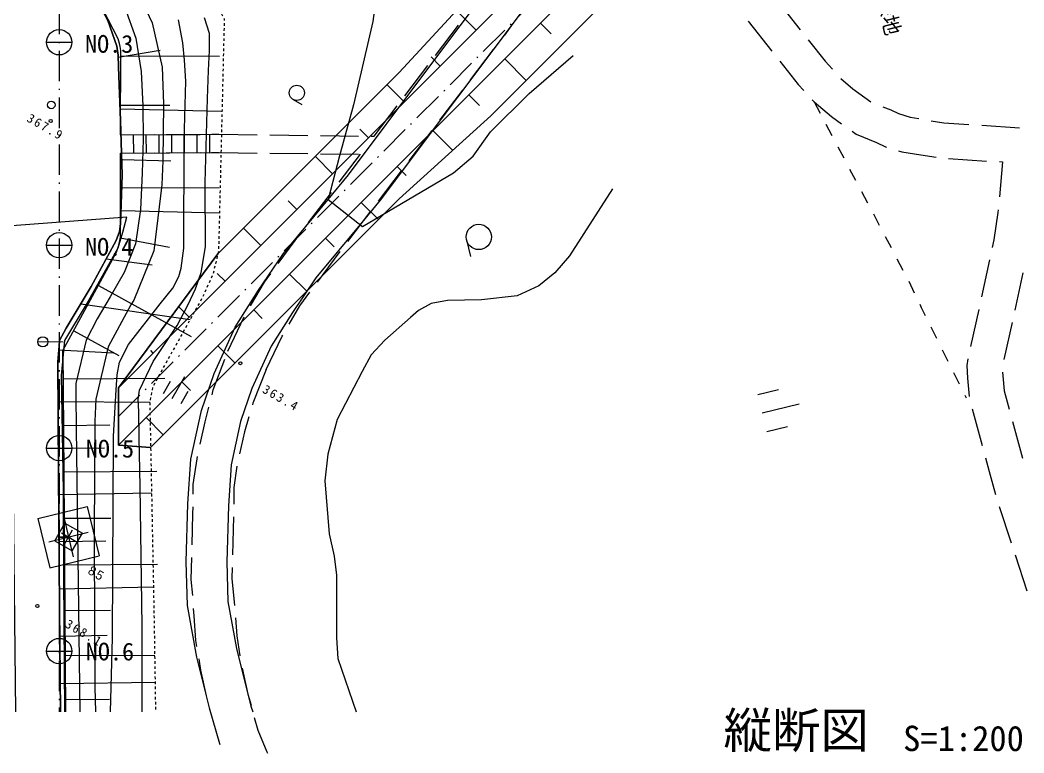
# Model space of a CAD drawing. Header units: millimetres. Extents: x -2078669 to -1085629, y -5987148 to 310365.
# Drawn here: x -1705408 to -1606432, y -1936227 to -1863998 of the extents above; entities that cross this region are included whole.
import ezdxf
from ezdxf.enums import TextEntityAlignment as Align

# ---------------------------------------------------------------- set-up
doc = ezdxf.new("R2010")
doc.units = ezdxf.units.MM
doc.header["$LTSCALE"] = 500
doc.linetypes.add('561019', pattern=[1, 0.5, -0.5])
doc.linetypes.add('SXF_一点短鎖線', pattern=[9.25, 6, -1.5, 0.25, -1.5])
for name, color, linetype, lineweight in [('1103000', 8, 'Continuous', 18), ('D-BGD', 7, 'Continuous', 13), ('D-BMK', 2, 'SXF_一点短鎖線', 13), ('D-BMK-HTXT', 7, 'Continuous', 13), ('D-BYP-STR1', 2, 'Continuous', 13), ('D-BYP-STR2', 6, 'Continuous', 25), ('D-TTL-TXT', 7, 'Continuous', 13), ('●予備設計_LP横断', 7, 'Continuous', 13)]:
    doc.layers.add(name, color=color, linetype=linetype, lineweight=lineweight)
doc.layers.add('D-WORK2', color=11, linetype='Continuous', plot=False)
doc.styles.add('BIGFONT', font='txt', dxfattribs={"height": 0.2, "bigfont": 'BIGFONT'})
doc.styles.add('MS ゴシック', font='MS Gothic.ttf')
doc.styles.add('ＭＳ ゴシック', font='MS Gothic.ttf')

# ---------------------------------------------------------------- blocks, each defined once
blk = doc.blocks.new('M2244_1')
at = {"layer": '1103000', "linetype": 'Continuous', "lineweight": 15}
blk.add_line((0, 0), (2.5, 0), dxfattribs=at)
blk.add_circle((2, -0.001), 0.5, dxfattribs=at)
blk = doc.blocks.new('M6331')
at = {"layer": '●予備設計_LP横断', "linetype": 'Continuous', "lineweight": 9}
blk.add_line((0, -0.75), (1, -0.75), dxfattribs=at)
blk.add_circle((0, 0), 0.75, dxfattribs=at)
blk = doc.blocks.new('M7312')
at = {"layer": '●予備設計_LP横断', "linetype": 'Continuous', "lineweight": 20}
blk.add_circle((0, -0.001), 0.15, dxfattribs=at)
blk = doc.blocks.new('M5255')
at = {"layer": '●予備設計_LP横断', "linetype": 'Continuous', "lineweight": 15}
for p, q in [((-1, -1), (-1, 1)), ((-1, 1), (1, 1)), ((1, -1), (1, 1)), ((-0.8, 0), (0.8, 0)), ((0, -0.8), (0, 0.8)), ((-1, -1), (1, -1))]:
    blk.add_line(p, q, dxfattribs=at)
blk = doc.blocks.new('M6334')
at = {"layer": '●予備設計_LP横断', "linetype": 'Continuous', "lineweight": 9}
for p, q in [((0, -1.25), (0, 1.25)), ((-1, -1.25), (-1, 0.15)), ((1, -1.25), (1, 0.15))]:
    blk.add_line(p, q, dxfattribs=at)
blk = doc.blocks.new('河川平面')
at = {"layer": 'D-BGD', "linetype": 'Continuous'}
for p, q in [((1680162, -2800525, 363195), (1682487, -2803466, 363236)), ((1677349, -2802613, 363193), (1679675, -2805553, 363234)), ((1646522, -2805984, 363586), (1648791, -2802998, 363563)), ((1652985, -2804413, 363554), (1653320, -2803972, 363550)), ((1653982, -2803074, 363533), (1653320, -2803972, 363550)), ((1615237, -2806139), (1619367, -2805472)), ((1649960, -2808395, 363586), (1652229, -2805409, 363562)), ((1615500, -2806016), (1625228, -2806049)), ((1643496, -2809964, 363618), (1645766, -2806979, 363594)), ((1646936, -2812378, 363618), (1649204, -2809391, 363594)), ((1615487, -2810876), (1620338, -2810885)), ((1683852, -2810553, 363250), (1684436, -2811659, 363263)), ((1615428, -2811239), (1625465, -2811486)), ((1640471, -2813945, 363650), (1642740, -2810960, 363626)), ((1685019, -2812763, 363276), (1685602, -2813869, 363289)), ((1700371, -2812850, 363134), (1704113, -2813102, 363118)), ((1615473, -2813810, 368400), (1625170, -2813755, 363640)), ((1615473, -2813810, 368400), (1618839, -2813791, 366748)), ((1616723, -2813802, 367786), (1616734, -2815599, 367788)), ((1617973, -2813795, 367173), (1617984, -2815592, 367175)), ((1619223, -2813788, 366559), (1619232, -2815585, 366562)), ((1619962, -2813784, 366197), (1623328, -2813765, 364544)), ((1620473, -2813782, 365946), (1620483, -2815578, 365948)), ((1621723, -2813774, 365332), (1621733, -2815571, 365335)), ((1622973, -2813767, 364719), (1622983, -2815564, 364722)), ((1624223, -2813760, 364105), (1624232, -2815557, 364108)), ((1624449, -2813759, 363994), (1625170, -2813755, 363640)), ((1625170, -2813755, 363640), (1628920, -2813802, 363642)), ((1630171, -2813817, 363643), (1633920, -2813864, 363646)), ((1643912, -2816359, 363649), (1646180, -2813372, 363626)), ((1635169, -2813879, 363647), (1638919, -2813925, 363649)), ((1640170, -2813942, 363650), (1640471, -2813945, 363650)), ((1615467, -2815606, 368410), (1625187, -2815552, 363640)), ((1615467, -2815606, 368410), (1618834, -2815587, 366758)), ((1619956, -2815581, 366207), (1623323, -2815563, 364555)), ((1624444, -2815556, 364004), (1625187, -2815552, 363640)), ((1625187, -2815552, 363640), (1628936, -2815599, 363645)), ((1630187, -2815614, 363647), (1633936, -2815661, 363653)), ((1635186, -2815677, 363654), (1638936, -2815723, 363660)), ((1637021, -2818481, 363684), (1639113, -2815725, 363660)), ((1686186, -2814975, 363303), (1686769, -2816080, 363316)), ((1615584, -2816247), (1620406, -2816368)), ((1697108, -2816142, 363138), (1700850, -2816389, 363082)), ((1640887, -2820340, 363681), (1643156, -2817354, 363657)), ((1687352, -2817186, 363329), (1687936, -2818291, 363342)), ((1615467, -2818997), (1625187, -2819024)), ((1633998, -2822465, 363719), (1636265, -2819477, 363693)), ((1688518, -2819397, 363355), (1689102, -2820502, 363368)), ((1615514, -2821254), (1625219, -2821493)), ((1637863, -2824322, 363713), (1640132, -2821335, 363689)), ((1689686, -2821608, 363382), (1690269, -2822713, 363395)), ((1631017, -2826478, 363720), (1633251, -2823467, 363720)), ((1615430, -2823958), (1620303, -2824891)), ((1649569, -2824171), (1649963, -2825790)), ((1690853, -2823818, 363408), (1691435, -2824924, 363421)), ((1634875, -2828330, 363720), (1637109, -2825319, 363720)), ((1614046, -2826024), (1618597, -2826609)), ((1692019, -2826030, 363434), (1692603, -2827135, 363447)), ((1701145, -2826124, 363188), (1700340, -2829787, 363165)), ((1704439, -2827420, 363184), (1703637, -2831084, 363161)), ((1613275, -2828671), (1622432, -2833669)), ((1693183, -2828241, 363459), (1693716, -2829372, 363438)), ((1611539, -2830453), (1622335, -2831993)), ((1700072, -2831008, 363157), (1699267, -2834670, 363134)), ((1626030, -2835115, 363720), (1627646, -2831731, 363681)), ((1703370, -2832305, 363153), (1702569, -2835968, 363130)), ((1610848, -2833112), (1615299, -2835544)), ((1695355, -2832744, 363378), (1695911, -2833864, 363359)), ((1609378, -2835001), (1614762, -2835280)), ((1696468, -2834983, 363340), (1697024, -2836102, 363321)), ((1697580, -2837221, 363302), (1698137, -2838340, 363283)), ((1609802, -2837863), (1619845, -2837788)), ((1678291, -2839391), (1680331, -2838896)), ((1698693, -2839459, 363264), (1698826, -2839726, 363260)), ((1609305, -2840105), (1618342, -2840170)), ((1678733, -2841212), (1682377, -2840327)), ((1699438, -2840819, 363304), (1700422, -2844436, 363443)), ((1609831, -2842447), (1614412, -2842404)), ((1679175, -2843035), (1681216, -2842539)), ((1703404, -2842065, 363380), (1704388, -2845681, 363525)), ((1609336, -2844683), (1613883, -2844654)), ((1609874, -2847028), (1619030, -2846951)), ((1609366, -2849261), (1618520, -2849078)), ((1607314, -2851614, 368268), (1612171, -2850432, 368268)), ((1612171, -2850432, 368268), (1613354, -2855289, 368268)), ((1702107, -2850449, 363646), (1703276, -2854012, 363628)), ((1626602, -2851449, 363856), (1626507, -2855197, 363957)), ((1607314, -2851614, 368268), (1608496, -2856472, 368268)), ((1609860, -2851508, 368268), (1610807, -2855395, 368268)), ((1609908, -2851604), (1614493, -2851574)), ((1608390, -2853925, 368268), (1612277, -2852978, 368268)), ((1609396, -2853902), (1614005, -2853810)), ((1608496, -2856472, 368268), (1613354, -2855289, 368268)), ((1703665, -2855200, 363622), (1704834, -2858763, 363604)), ((1609946, -2856193), (1619116, -2856112)), ((1609427, -2858542), (1618706, -2858357)), ((1609989, -2860693), (1614484, -2860659)), ((1609470, -2863214), (1614131, -2863131)), ((1610005, -2865120), (1618842, -2865078)), ((1609523, -2867887), (1618867, -2867740)), ((1610026, -2869458), (1614364, -2869436))]:
    blk.add_line(p, q, dxfattribs=at)
at = {"layer": 'D-BGD', "linetype": 'Continuous', "flags": 128}
for points in [[(1609555, -2870692), (1609439, -2860466), (1609352, -2847151), (1609279, -2836167), (1609409, -2834630), (1609457, -2834072), (1610099, -2832855), (1612556, -2828756), (1615029, -2824221), (1615363, -2823344), (1615471, -2822577), (1615628, -2817764), (1615472, -2812388), (1615273, -2807092), (1615231, -2805958), (1615082, -2805064), (1614196, -2802555), (1611544, -2797523)], [(1609120, -2789483), (1609275, -2792488), (1609448, -2793437), (1609990, -2794678), (1610785, -2796134), (1611544, -2797523), (1614196, -2802555), (1615082, -2805064), (1615231, -2805958), (1615273, -2807092), (1615472, -2812388), (1615628, -2817764), (1615471, -2822577), (1615363, -2823344), (1615029, -2824221), (1612556, -2828756), (1610099, -2832855), (1609457, -2834072), (1609409, -2834630), (1609279, -2836167)], [(1624340, -2870692), (1622973, -2865288), (1622060, -2860204), (1621936, -2855896), (1622101, -2850193), (1622392, -2845766), (1623449, -2840970), (1624701, -2837344), (1626776, -2832753), (1629062, -2829134), (1631526, -2825504), (1635922, -2820190), (1637930, -2817762), (1645470, -2807698), (1656020, -2793627), (1659220, -2796026)], [(1659220, -2796026), (1648671, -2810097), (1641073, -2820237), (1639084, -2822643), (1634729, -2827907), (1632408, -2831326), (1630307, -2834654), (1628422, -2838824), (1627305, -2842057), (1626363, -2846332), (1626097, -2850383), (1625937, -2855896), (1626050, -2859790), (1626886, -2864443), (1628320, -2870115), (1628491, -2870692)], [(1609279, -2836167), (1609352, -2847151), (1609439, -2860466), (1609555, -2870692)]]:
    blk.add_lwpolyline(points, dxfattribs=at)
for points, elevation in [([(1615902, -2801242), (1616987, -2804270), (1617505, -2807574), (1617667, -2810962), (1617685, -2814239), (1617595, -2817581), (1617430, -2821159), (1616926, -2824563), (1615817, -2827379), (1614442, -2829779), (1613143, -2831942), (1612088, -2834040), (1611064, -2838310), (1611049, -2839507), (1611080, -2842705), (1611439, -2870692)], 367000), ([(1616301, -2797929), (1618572, -2802762), (1619578, -2807144), (1619707, -2810758), (1619619, -2816361), (1619548, -2818752), (1618746, -2825238), (1616774, -2830101), (1616479, -2830571), (1614246, -2834704), (1613037, -2839875), (1612929, -2842014), (1612886, -2846153), (1612867, -2854358), (1612936, -2868251), (1612984, -2870692)], 366000), ([(1614484, -2870692), (1614656, -2863391), (1614767, -2843521), (1615022, -2838930), (1615132, -2837467), (1615370, -2836203), (1616251, -2834477), (1619367, -2830469), (1620631, -2828907), (1621217, -2827785), (1621453, -2826950), (1621716, -2824988), (1621746, -2814441), (1621891, -2808510), (1621764, -2806453), (1621613, -2804739), (1621190, -2802460)], 365000), ([(1617599, -2870692), (1617587, -2862237), (1617398, -2848462), (1617298, -2843650), (1617254, -2841110), (1617195, -2839910), (1617331, -2838990), (1618667, -2836156), (1621033, -2832597), (1622123, -2830541), (1622861, -2828972), (1623422, -2827373), (1623830, -2824847), (1623796, -2818518), (1624032, -2810240), (1624125, -2807468), (1624236, -2805489), (1624244, -2803817), (1623725, -2802293)], 364000), ([(1640984, -2797690), (1640322, -2802625), (1638441, -2810863), (1637036, -2815889), (1635922, -2820190), (1639314, -2822834), (1648307, -2817541), (1650240, -2815906), (1651945, -2813512), (1655746, -2809743), (1660081, -2805985)], 363000), ([(1663960, -2819125), (1659732, -2825733), (1658284, -2827421), (1656709, -2828707), (1654580, -2829662), (1651067, -2830059), (1647704, -2830148), (1646078, -2830439), (1644825, -2831129), (1644065, -2831825), (1641530, -2834059), (1640186, -2835506), (1639283, -2837144), (1636833, -2841871), (1635903, -2845269), (1635616, -2847909), (1636019, -2853127), (1636532, -2855344), (1636760, -2857217), (1636744, -2859725), (1636743, -2863397), (1636878, -2865417), (1638327, -2869629), (1638689, -2870692)], 363000), ([(1609965, -2870692), (1609856, -2857470), (1609831, -2848963), (1609635, -2837536), (1609957, -2834089), (1612007, -2830709), (1615218, -2824951), (1615701, -2823403), (1616094, -2821932), (1604768, -2822778), (1604868, -2849661), (1605095, -2870692)], 368000)]:
    blk.add_lwpolyline(points, dxfattribs=dict(at, elevation=elevation))
at = {"layer": 'D-BGD', "linetype": '561019', "flags": 128}
blk.add_lwpolyline([(1618950, -2620514), (1618959, -2621129), (1618665, -2658302), (1618663, -2658627), (1618571, -2661701), (1617747, -2689368), (1618403, -2710987), (1619104, -2730441), (1619135, -2731637), (1619943, -2763133), (1618853, -2786511), (1619008, -2789521), (1619927, -2791602), (1625688, -2802391), (1625125, -2825293), (1624564, -2827572), (1623496, -2829911), (1618630, -2838640), (1618342, -2840170), (1618771, -2861642), (1618913, -2870692)], dxfattribs=at)
at = {"layer": 'D-BGD', "linetype": 'Continuous', "extrusion": (0.252114, 0.21278, 0.944014), "elevation": 170558}
blk.add_lwpolyline([(-3228831, 613029), (-3231526, 613120), (-3232579, 613072)], dxfattribs=at)
at = {"layer": 'D-BGD', "linetype": 'Continuous', "extrusion": (0.22763, 0.193389, 0.954351), "elevation": 186435}
blk.add_lwpolyline([(-3226882, 620457), (-3229822, 620564), (-3230629, 620531)], dxfattribs=at)
at = {"layer": 'D-BGD', "linetype": 'Continuous', "extrusion": (0.019629, 0.006251, 0.999788), "elevation": 378720}
blk.add_lwpolyline([(-3187594, -747174), (-3188932, -748000), (-3190672, -749310)], dxfattribs=at)
at = {"layer": 'D-BGD', "linetype": 'Continuous', "extrusion": (0.007441, -0.005429, 0.999958), "elevation": 391024}
blk.add_lwpolyline([(1680920, -2808273), (1681102, -2808471), (1682801, -2809932), (1683814, -2810648)], dxfattribs=at)
at = {"layer": 'D-BGD', "linetype": 'Continuous', "extrusion": (0.002989, -0.016092, 0.999866), "elevation": 413435}
blk.add_lwpolyline([(1153260, -3068374), (1154474, -3068801), (1156860, -3069412)], dxfattribs=at)
at = {"layer": 'D-BGD', "linetype": 'Continuous', "extrusion": (0.004955, -0.002613, 0.999984), "elevation": 378909}
blk.add_lwpolyline([(1690353, -2814407), (1690690, -2814515), (1692564, -2814807), (1694045, -2815042)], dxfattribs=at)
at = {"layer": 'D-BGD', "linetype": 'Continuous', "extrusion": (0.017243, 0.036933, 0.999169), "elevation": 288093}
blk.add_lwpolyline([(-2733795, 1845218), (-2734047, 1845120), (-2735256, 1848383)], dxfattribs=at)
at = {"layer": 'D-BGD', "linetype": 'Continuous', "extrusion": (0.078534, -0.058252, 0.995208), "elevation": 654714}
blk.add_lwpolyline([(-1303459, -2944228), (-1300783, -2943942), (-1299725, -2943942)], dxfattribs=at)
at = {"layer": 'D-BGD', "linetype": 'Continuous', "extrusion": (0.084581, -0.062761, 0.994438), "elevation": 677487}
blk.add_lwpolyline([(-1302104, -2943536), (-1300017, -2943308), (-1298367, -2943308)], dxfattribs=at)
at = {"layer": 'D-BGD', "linetype": 'Continuous', "extrusion": (-0.085043, -0.058464, 0.994661), "elevation": 382873}
blk.add_lwpolyline([(3292300, -168727), (3292654, -168785), (3293535, -168911)], dxfattribs=at)
at = {"layer": 'D-BGD', "linetype": 'Continuous', "extrusion": (-0.200438, 0.108043, 0.973731), "elevation": -279023}
blk.add_lwpolyline([(1723899, 2790533), (1720273, 2790358), (1720153, 2790362)], dxfattribs=at)
at = {"layer": 'D-BGD', "linetype": 'Continuous', "extrusion": (-0.380823, 0.153873, 0.911755), "elevation": -723854}
blk.add_lwpolyline([(2024077, 2492558), (2023562, 2492480), (2020334, 2492382)], dxfattribs=at)
at = {"layer": 'D-BGD', "linetype": 'Continuous', "extrusion": (-0.20398, 0.109739, 0.972805), "elevation": -289944}
blk.add_lwpolyline([(1726146, 2788030), (1729709, 2788461), (1729866, 2788496)], dxfattribs=at)
at = {"layer": 'D-BGD', "linetype": 'Continuous', "extrusion": (0.902336, -0.203961, 0.379722), "elevation": 2183106}
blk.add_lwpolyline([(-2416403, -502685), (-2414141, -502652), (-2412657, -502751)], dxfattribs=at)
at = {"layer": 'D-BGD', "linetype": 'Continuous', "extrusion": (0.682661, -0.160709, 0.712844), "elevation": 1827518}
blk.add_lwpolyline([(-2392919, -1338676), (-2394430, -1338565), (-2396664, -1338610)], dxfattribs=at)
at = {"layer": 'D-BGD', "linetype": 'Continuous', "extrusion": (0.00747, -0.013079, 0.999887), "elevation": 413220}
blk.add_lwpolyline([(1619866, -2844073), (1619876, -2843115), (1620244, -2840569), (1620291, -2840355)], dxfattribs=at)
at = {"layer": 'D-BGD', "linetype": 'Continuous', "extrusion": (0.004569, -0.014872, 0.999879), "elevation": 413644}
blk.add_lwpolyline([(1625261, -2840633), (1624961, -2842743), (1624941, -2844363)], dxfattribs=at)
at = {"layer": 'D-BGD', "linetype": 'Continuous', "extrusion": (-0.95342, -0.253264, 0.163852), "elevation": -841272}
blk.add_lwpolyline([(3186901, 508202), (3188290, 508254), (3190648, 508351)], dxfattribs=at)
at = {"layer": 'D-BGD', "linetype": 'Continuous', "extrusion": (0.945592, -0.014998, 0.325009), "elevation": 1695340}
blk.add_lwpolyline([(-2828141, -197809), (-2825072, -197894), (-2824392, -197884)], dxfattribs=at)
at = {"layer": 'D-BGD', "linetype": 'Continuous', "extrusion": (0.339856, 0.016343, 0.940336), "elevation": 846995}
blk.add_lwpolyline([(-2933861, -1271017), (-2932278, -1270952), (-2930119, -1271120)], dxfattribs=at)
at = {"layer": 'D-BGD', "linetype": 'Continuous', "extrusion": (0.34814, 0.016556, 0.937296), "elevation": 860117}
blk.add_lwpolyline([(-2930482, -1268727), (-2931557, -1268644), (-2934226, -1268759)], dxfattribs=at)
at = {"layer": 'D-BGD', "linetype": 'Continuous', "extrusion": (0.018728, -0.014268, 0.999723), "elevation": 435083}
blk.add_lwpolyline([(-1294797, -3017370), (-1294393, -3016960), (-1292578, -3015332), (-1292033, -3014836)], dxfattribs=at)
at = {"layer": 'D-BGD', "linetype": 'Continuous', "extrusion": (-0.038001, -0.020124, 0.999075), "elevation": 359387}
blk.add_lwpolyline([(3290062, 114086), (3291682, 113388), (3293551, 112714)], dxfattribs=at)
at = {"layer": 'D-BGD', "linetype": 'Continuous', "extrusion": (0.013318, -0.012024, 0.999839), "elevation": 419917}
blk.add_lwpolyline([(1618955, -2864271), (1618382, -2861745), (1618217, -2860597)], dxfattribs=at)
at = {"layer": 'D-BGD', "linetype": 'Continuous', "extrusion": (-0.038127, -0.024926, 0.998962), "elevation": 372902}
blk.add_lwpolyline([(3289697, -189521), (3292158, -190443), (3293230, -190773)], dxfattribs=at)
at = {"layer": 'D-BGD', "linetype": 'Continuous', "extrusion": (0.046205, 0.000400853, 0.998932), "elevation": 437343}
blk.add_lwpolyline([(-2887918, -1581778), (-2887814, -1581734), (-2884310, -1580761)], dxfattribs=at)
at = {"layer": 'D-BGD', "linetype": 'Continuous', "extrusion": (0.02848, -0.006558, 0.999573), "elevation": 428866}
blk.add_lwpolyline([(-2432560, -2219810), (-2433708, -2220448), (-2435570, -2221794), (-2435675, -2221885)], dxfattribs=at)
at = {"layer": 'D-BGD', "linetype": 'Continuous'}
for points in [[(1615473, -2813810, 368400), (1615503, -2805510, 368350), (1615442, -2805095, 368370), (1615373, -2804813, 368380), (1615226, -2804347, 368420), (1610224, -2794667, 368260), (1609794, -2793590, 368280), (1609534, -2792437, 368300), (1609236, -2777605, 368510), (1609158, -2758979, 368490), (1609245, -2738601, 368470), (1609119, -2714860, 368280), (1609038, -2675632, 368370), (1609172, -2662075, 368370), (1609082, -2627858, 368360), (1609044, -2620514, 368307)], [(1615473, -2813810, 368400), (1615503, -2805510, 368350), (1615442, -2805095, 368370), (1615373, -2804813, 368380), (1615226, -2804347, 368420), (1610224, -2794667, 368260), (1609794, -2793590, 368280), (1609534, -2792437, 368300)], [(1690621, -2811034, 363189), (1691407, -2811355, 363180), (1692179, -2811718, 363180), (1693310, -2812079, 363170), (1694160, -2812211, 363165)], [(1687585, -2813450, 363205), (1688003, -2813746, 363200), (1689994, -2814556, 363180), (1690901, -2814985, 363180), (1690982, -2815011, 363179)], [(1609775, -2835079, 368450), (1615069, -2825388, 368460), (1615293, -2824698, 368490), (1615447, -2823887, 368460), (1615467, -2815606, 368410)], [(1610029, -2870692, 368481), (1609985, -2860841, 368450), (1609837, -2842878, 368380), (1609775, -2835079, 368450), (1615069, -2825388, 368460), (1615293, -2824698, 368490), (1615447, -2823887, 368460), (1615467, -2815606, 368410)], [(1701982, -2821200, 363241), (1701962, -2821447, 363250), (1701575, -2824166, 363200), (1701413, -2824904, 363195)], [(1609775, -2835079, 368450), (1609837, -2842878, 368380), (1609985, -2860841, 368450), (1610029, -2870692, 368481)], [(1699016, -2835889, 363212), (1698890, -2836544, 363300), (1698960, -2837807, 363290), (1699120, -2839612, 363261)], [(1702429, -2837184, 363295), (1702451, -2837553, 363290), (1702583, -2839048, 363260), (1703076, -2840860, 363332)]]:
    blk.add_polyline3d(points, dxfattribs=at)
for centre, radius in [((1608634, -2810859, 368210), 375), ((1650783, -2823876), 1250)]:
    blk.add_circle(centre, radius, dxfattribs=at)
at = {"layer": 'D-BGD', "linetype": 'Continuous', "lineweight": 9, "xscale": 1000, "yscale": 1000, "zscale": 1000, "rotation": 330.1091246385173}
for name, p in [('M6331', (1632842, -2809672)), ('M6334', (1621182, -2838716))]:
    blk.add_blockref(name, p, dxfattribs=at)
at = {"layer": 'D-BGD', "linetype": 'Continuous', "lineweight": 20, "xscale": 1000, "yscale": 1000, "zscale": 1000, "rotation": 330.1091246385173}
for p in [(1608578, -2812448, 367859), (1627278, -2836320, 363380), (1607263, -2860247, 368080)]:
    blk.add_blockref('M7312', p, dxfattribs=at)
at = {"layer": 'D-BGD', "linetype": 'Continuous', "lineweight": 15, "xscale": 1000, "yscale": 1000, "zscale": 1000}
for name, p, rotation in [('M2244_1', (1609805, -2834247), 178.8475168330848), ('M5255', (1610336, -2853450, 368268), 330.1091246385173)]:
    blk.add_blockref(name, p, dxfattribs=dict(at, rotation=rotation))
at = {"layer": 'D-BGD', "linetype": 'Continuous', "style": 'BIGFONT'}
blk.add_text('八幡親水緑地', height=1750, rotation=284.10912, dxfattribs=at).set_placement((1687956, -2792955))
at = {"layer": 'D-BGD', "linetype": 'Continuous', "char_height": 900, "attachment_point": 7, "rotation": 330.10912, "line_spacing_factor": 0.722892, "style": 'MS ゴシック'}
for s, insert in [('\\T1.287;367.9', (1606139, -2812445)), ('\\T1.281;363.4', (1629363, -2839171)), ('{\\Fworking|c128;\\T1.25;85}', (1612155, -2857029)), ('\\T1.315;368.1', (1609916, -2862302, 368080))]:
    blk.add_mtext(s, dxfattribs=dict(at, insert=insert))

msp = doc.modelspace()

# ---------------------------------------------------------------- linework, layer by layer
at = {"layer": 'D-BMK'}
msp.add_line((-1695712.2, -1903080.4), (-1648584.6, -1855952.7), dxfattribs=at)
at = {"layer": 'D-BMK', "linetype": 'SXF_一点短鎖線', "flags": 128}
msp.add_lwpolyline([(-1701552.5, -1682013.4), (-1701552.5, -1932191.7)], dxfattribs=at)
msp.add_lwpolyline([(-1701552.5, -1682013.4), (-1701552.5, -1932191.7)], dxfattribs=at)
at = {"layer": 'D-BMK-HTXT', "color": 7, "linetype": 'Continuous', "lineweight": 13}
for p, q in [((-1702802.5, -1866186.7, 329093), (-1700302.5, -1866186.7, -329093)), ((-1702802.5, -1886186.7, 329093), (-1700302.5, -1886186.7, -329093)), ((-1702802.5, -1906186.7, 329093), (-1700302.5, -1906186.7, -329093)), ((-1702802.5, -1926186.7, 329093), (-1700302.5, -1926186.7, -329093))]:
    msp.add_line(p, q, dxfattribs=at)
for centre in [(-1701552.5, -1866186.7, 0), (-1701552.5, -1886186.7, 0), (-1701552.5, -1906186.7, 0), (-1701552.5, -1926186.7, 0)]:
    msp.add_circle(centre, 1250, dxfattribs=at)
at = {"layer": 'D-BYP-STR1'}
for p, q in [((-1660454.5, -1864994.2), (-1662385.6, -1863063.1)), ((-1654090.5, -1864287.1), (-1653029.8, -1865347.8)), ((-1663990, -1868529.7), (-1664885.1, -1867634.6)), ((-1657626, -1867822.6), (-1655504.7, -1869943.9)), ((-1667525.5, -1872065.3), (-1669222.6, -1870368.2)), ((-1661161.6, -1871358.2), (-1660102, -1872417.7)), ((-1671061.1, -1875600.8), (-1671909.6, -1874752.3)), ((-1664697.1, -1874893.7), (-1662752.3, -1876838.5)), ((-1674596.6, -1879136.3), (-1676293.7, -1877439.3)), ((-1668232.6, -1878429.2), (-1667347.4, -1879314.5)), ((-1678132.1, -1882671.9), (-1678980.7, -1881823.3)), ((-1671768.2, -1881964.8), (-1670071.1, -1883661.8)), ((-1681667.7, -1886207.4), (-1683364.7, -1884510.3)), ((-1675303.7, -1885500.3), (-1674455.2, -1886348.8)), ((-1685203.2, -1889742.9), (-1685978.2, -1888967.9)), ((-1678839.2, -1889035.8), (-1677142.2, -1890732.9)), ((-1688738.7, -1893278.5), (-1689767.3, -1892249.9)), ((-1682374.8, -1892571.4), (-1681526.3, -1893419.9)), ((-1685910.3, -1896106.9), (-1684213.3, -1897804)), ((-1692274.3, -1896814), (-1692527.8, -1896560.5)), ((-1689445.8, -1899642.4), (-1688597.3, -1900491)), ((-1692981.4, -1903178), (-1691284.3, -1904875))]:
    msp.add_line(p, q, dxfattribs=at)
at = {"layer": 'D-BYP-STR2'}
for p, q in [((-1650584.6, -1855124.3), (-1695712.2, -1900252)), ((-1646584.6, -1856781.2), (-1695712.2, -1905908.8)), ((-1643584.6, -1858023.8), (-1658995.2, -1873434.4)), ((-1668025.9, -1869171.5), (-1658995.2, -1859391.4)), ((-1668025.9, -1881616.5), (-1658995.2, -1873434.4)), ((-1685903.8, -1887049.4), (-1695712.2, -1900252)), ((-1695712.2, -1900252, -354000), (-1695712.2, -1905908.8, -354000)), ((-1695712.2, -1905908.8), (-1692534.6, -1906125.3))]:
    msp.add_line(p, q, dxfattribs=at)
for points in [[(-1668025.9, -1869171.5), (-1685903.8, -1887049.4)], [(-1668025.9, -1881616.5), (-1692534.6, -1906125.3)]]:
    msp.add_lwpolyline(points, dxfattribs=at)
at = {"layer": 'D-WORK2', "ltscale": 1500}
msp.add_line((-1700632, -1914951.5, 368268), (-1701552.5, -1914951.5), dxfattribs=at)

# ---------------------------------------------------------------- block references
at = {"layer": 'D-BGD'}
msp.add_blockref('河川平面', (-3310965.8, 938500.2), dxfattribs=at)

# ---------------------------------------------------------------- texts
at = {"layer": 'D-BMK-HTXT', "style": 'MS ゴシック'}
for s, p in [('NO.3  ', (-1699004.8, -1867220.8, -354000)), ('NO.4', (-1699004.8, -1887220.8, -354000))]:
    msp.add_text(s, height=1750, dxfattribs=at).set_placement(p)
at = {"layer": 'D-BMK-HTXT', "color": 7, "style": 'ＭＳ ゴシック'}
for s, p in [('NO.5', (-1698925.8, -1907113.5)), ('NO.6', (-1698925.8, -1927113.5))]:
    msp.add_text(s, height=1750, rotation=360, dxfattribs=at).set_placement(p)
at = {"layer": 'D-TTL-TXT', "style": 'MS ゴシック'}
for s, height, p in [('縦断図', 3500, (-1628887.2, -1936796.3)), ('S=1:200', 2500, (-1612386.8, -1936796.3))]:
    msp.add_text(s, height=height, dxfattribs=at).set_placement(p, align=Align.BOTTOM_CENTER)

doc.saveas('drawing.dxf')
